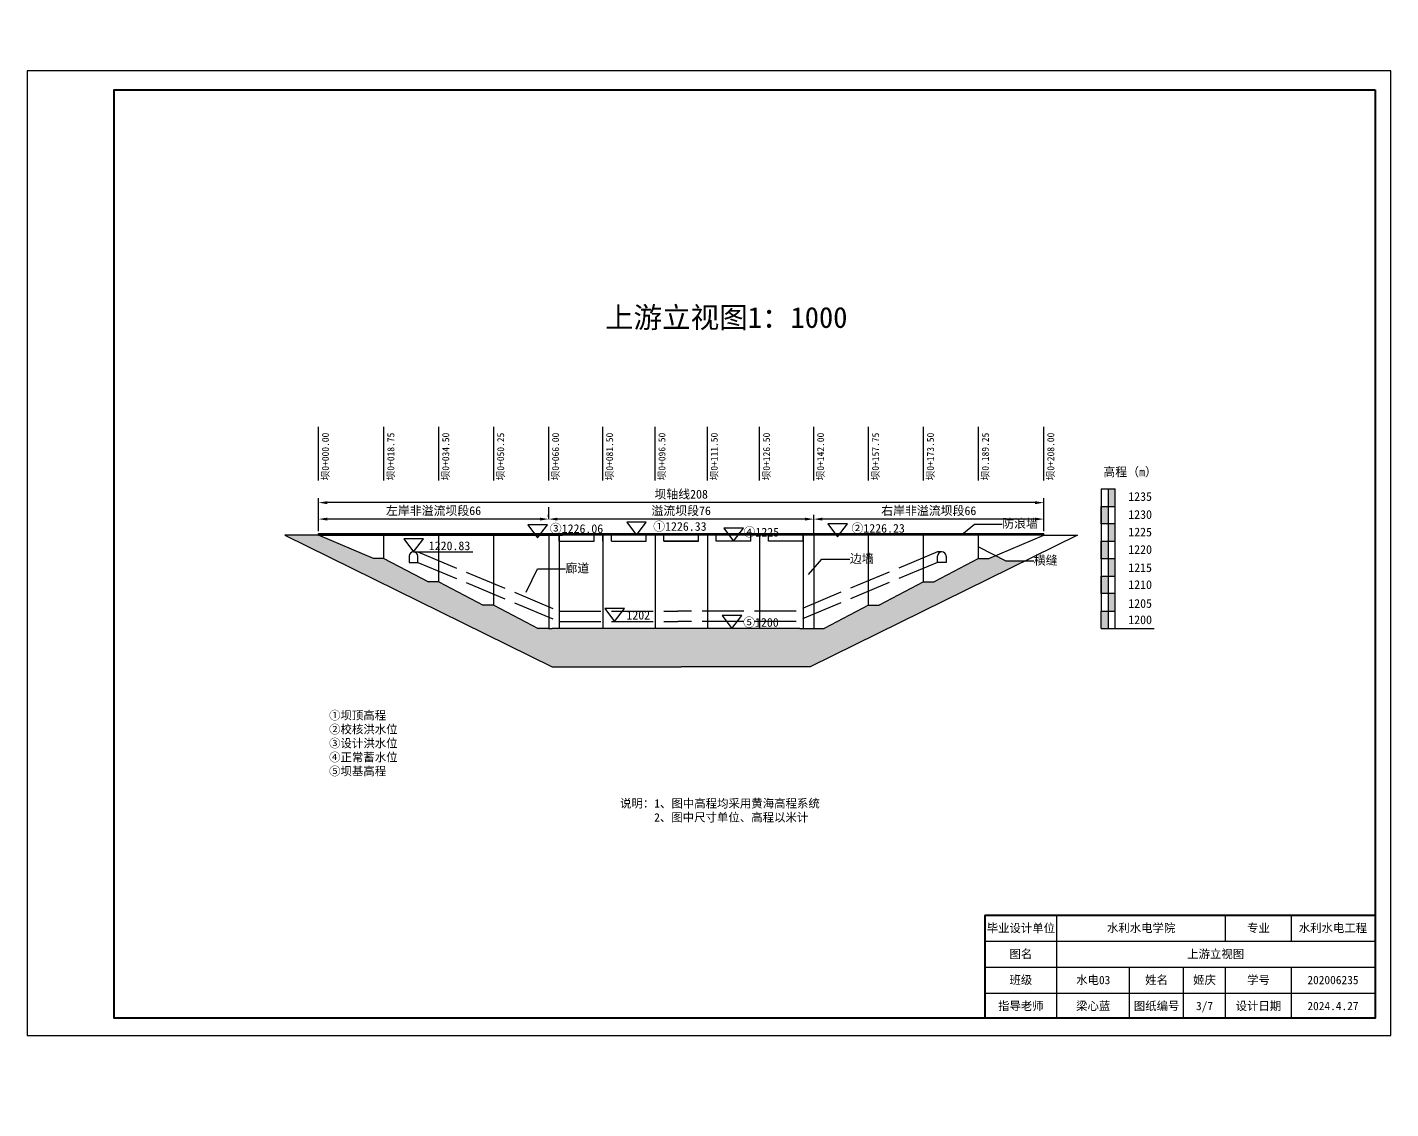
# Model space of a CAD drawing. Header units: millimetres. Extents: x 3930 to 5594, y 1586 to 11505.
# Drawn here: x 3930 to 4321, y 1896 to 2206 of the extents above; entities that cross this region are included whole.
import ezdxf
from ezdxf import colors
from ezdxf.entities.mleader import LeaderData, LeaderLine
from ezdxf.math import Vec2, Vec3

# ---------------------------------------------------------------- set-up
doc = ezdxf.new("R2010")
doc.units = ezdxf.units.MM
doc.linetypes.add('ACAD_ISO02W100', pattern=[15, 12, -3])
doc.styles.get("Standard").update_dxf_attribs({"font": 'simfang.ttf'})
doc.dimstyles.new('ISO-25', dxfattribs={"dimtxt": 2.5, "dimasz": 2.5, "dimexe": 1.25, "dimexo": 0.625, "dimtad": 1, "dimtxsty": 'Standard', "dimcen": 2.5, "dimadec": 0, "dimazin": 0, "dimtfac": 1, "dimtmove": 0, "dimatfit": 3, "dimfxl": 1, "dimarcsym": 0})
doc.dimstyles.get("Standard").update_dxf_attribs({"dimtxt": 0.18, "dimasz": 0.18, "dimexe": 0.18, "dimexo": 0.0625, "dimgap": 0.09, "dimtad": 0, "dimtih": 1, "dimtoh": 1, "dimdec": 4, "dimzin": 0, "dimdsep": 46, "dimtxsty": 'Standard', "dimcen": 0.09, "dimadec": 0, "dimazin": 0, "dimtfac": 1, "dimtdec": 4, "dimtofl": 0, "dimtmove": 0, "dimatfit": 3, "dimfxl": 1, "dimtolj": 1, "dimtzin": 0, "dimarcsym": 0})

# ---------------------------------------------------------------- blocks, each defined once
blk = doc.blocks.new('*D2')
at = {"color": 0, "lineweight": -2, "transparency": 16777216}
for p, q in [((4155.52, 2061.05), (4155.52, 2066.28)), ((4219.02, 2065.03), (4158.02, 2065.03)), ((4221.52, 2061.55), (4221.52, 2066.28))]:
    blk.add_line(p, q, dxfattribs=at)
at = {"color": 0, "transparency": 16777216}
for points in [[(4158.02, 2065.44), (4158.02, 2064.61), (4155.52, 2065.03)], [(4219.02, 2065.44), (4219.02, 2064.61), (4221.52, 2065.03)]]:
    blk.add_solid(points, dxfattribs=at)
at = {"layer": 'Defpoints', "color": 0, "transparency": 16777216}
for p in [(4155.52, 2065.03), (4221.52, 2060.93), (4155.52, 2060.43)]:
    blk.add_point(p, dxfattribs=at)
at = {"color": 0, "transparency": 16777216, "insert": (4188.52, 2067.29), "char_height": 2.5, "attachment_point": 5}
blk.add_mtext('{\\fSimSun|b0|i0|c134|p2;右岸非溢流坝段}66', dxfattribs=at)
blk = doc.blocks.new('*D3')
at = {"color": 0, "lineweight": -2, "transparency": 16777216}
for p, q in [((4079.52, 2065.65), (4079.52, 2066.28)), ((4153.02, 2065.03), (4082.02, 2065.03)), ((4155.52, 2061.05), (4155.52, 2066.28))]:
    blk.add_line(p, q, dxfattribs=at)
at = {"color": 0, "transparency": 16777216}
for points in [[(4082.02, 2065.44), (4082.02, 2064.61), (4079.52, 2065.03)], [(4153.02, 2065.44), (4153.02, 2064.61), (4155.52, 2065.03)]]:
    blk.add_solid(points, dxfattribs=at)
at = {"layer": 'Defpoints', "color": 0, "transparency": 16777216}
for p in [(4079.52, 2065.03), (4079.52, 2065.03), (4155.52, 2060.43)]:
    blk.add_point(p, dxfattribs=at)
at = {"color": 0, "transparency": 16777216, "insert": (4117.52, 2067.28), "char_height": 2.5, "attachment_point": 5}
blk.add_mtext('{\\fSimSun|b0|i0|c134|p2;溢流坝段}76', dxfattribs=at)
blk = doc.blocks.new('*D4')
at = {"color": 0, "lineweight": -2, "transparency": 16777216}
for p, q in [((4013.52, 2061.55), (4013.52, 2066.28)), ((4077.02, 2065.03), (4016.02, 2065.03)), ((4079.52, 2065.65), (4079.52, 2066.28))]:
    blk.add_line(p, q, dxfattribs=at)
at = {"color": 0, "transparency": 16777216}
for points in [[(4016.02, 2065.44), (4016.02, 2064.61), (4013.52, 2065.03)], [(4077.02, 2065.44), (4077.02, 2064.61), (4079.52, 2065.03)]]:
    blk.add_solid(points, dxfattribs=at)
at = {"layer": 'Defpoints', "color": 0, "transparency": 16777216}
for p in [(4013.52, 2065.03), (4079.52, 2065.03), (4013.52, 2060.93)]:
    blk.add_point(p, dxfattribs=at)
at = {"color": 0, "transparency": 16777216, "insert": (4046.52, 2067.29), "char_height": 2.5, "attachment_point": 5}
blk.add_mtext('{\\fSimSun|b0|i0|c134|p2;左岸非溢流坝段}66', dxfattribs=at)
blk = doc.blocks.new('*D1')
at = {"color": 0, "lineweight": -2, "transparency": 16777216}
for p, q in [((4013.52, 2062.25), (4013.52, 2070.99)), ((4219.02, 2069.74), (4016.02, 2069.74)), ((4221.52, 2061.55), (4221.52, 2070.99))]:
    blk.add_line(p, q, dxfattribs=at)
at = {"color": 0, "transparency": 16777216}
for points in [[(4016.02, 2070.16), (4016.02, 2069.32), (4013.52, 2069.74)], [(4219.02, 2070.16), (4219.02, 2069.32), (4221.52, 2069.74)]]:
    blk.add_solid(points, dxfattribs=at)
at = {"layer": 'Defpoints', "color": 0, "transparency": 16777216}
for p in [(4013.52, 2069.74), (4013.52, 2061.63), (4221.52, 2060.93)]:
    blk.add_point(p, dxfattribs=at)
at = {"color": 0, "transparency": 16777216, "insert": (4117.52, 2072.02), "char_height": 2.5, "attachment_point": 5}
blk.add_mtext('{\\fSimSun|b0|i0|c134|p2;坝轴线}208', dxfattribs=at)
blk = doc.blocks.new('_None')
blk = doc.blocks.new('*D10')
at = {"color": 0, "lineweight": -2, "transparency": 16777216}
for p, q in [((4148.16, 5131.82), (4148.16, 11421.99)), ((4218.16, 5131.82), (4218.16, 11421.99)), ((4150.84, 1796.33), (4168.02, 1796.33)), ((4215.49, 1796.33), (4198.31, 1796.33))]:
    blk.add_line(p, q, dxfattribs=at)
at = {"color": 0, "transparency": 16777216}
for points in [[(4150.84, 1796.77), (4150.84, 1795.88), (4148.16, 1796.33)], [(4215.49, 1796.77), (4215.49, 1795.88), (4218.16, 1796.33)]]:
    blk.add_solid(points, dxfattribs=at)
at = {"layer": 'Defpoints', "color": 0, "transparency": 16777216}
for p in [(4218.16, 1796.33), (4148.16, 1789.58), (4218.16, 1789.58)]:
    blk.add_point(p, dxfattribs=at)
at = {"color": 0, "transparency": 16777216, "insert": (4183.16, 1796.33), "char_height": 2.6738, "attachment_point": 5}
blk.add_mtext('\\A1;{\\fSimSun|b0|i0|c134|p2;左岸非溢流坝段}70', dxfattribs=at)
blk = doc.blocks.new('*D11')
at = {"color": 0, "lineweight": -2, "transparency": 16777216}
for p, q in [((4039.16, 5132.07), (4039.16, 11421.99)), ((4129.16, 5131.82), (4129.16, 11421.99)), ((4041.84, 1796.32), (4069.02, 1796.32)), ((4126.49, 1796.32), (4099.31, 1796.32))]:
    blk.add_line(p, q, dxfattribs=at)
at = {"color": 0, "transparency": 16777216}
for points in [[(4041.84, 1796.77), (4041.84, 1795.88), (4039.16, 1796.32)], [(4126.49, 1796.77), (4126.49, 1795.88), (4129.16, 1796.32)]]:
    blk.add_solid(points, dxfattribs=at)
at = {"layer": 'Defpoints', "color": 0, "transparency": 16777216}
for p in [(4129.16, 1796.32), (4039.16, 1789.83), (4129.16, 1789.58)]:
    blk.add_point(p, dxfattribs=at)
at = {"color": 0, "transparency": 16777216, "insert": (4084.16, 1796.32), "char_height": 2.6738, "attachment_point": 5}
blk.add_mtext('\\A1;{\\fSimSun|b0|i0|c134|p2;右岸非溢流坝段}90', dxfattribs=at)
blk = doc.blocks.new('*D12')
at = {"color": 0, "lineweight": -2, "transparency": 16777216}
for p, q in [((4129.16, 5131.82), (4129.16, 11421.99)), ((4148.16, 5131.82), (4148.16, 11421.99)), ((4126.49, 1796.32), (4123.82, 1796.32)), ((4150.84, 1796.32), (4153.51, 1796.32))]:
    blk.add_line(p, q, dxfattribs=at)
at = {"color": 0, "transparency": 16777216}
for points in [[(4126.49, 1796.77), (4126.49, 1795.88), (4129.16, 1796.32)], [(4150.84, 1796.77), (4150.84, 1795.88), (4148.16, 1796.32)]]:
    blk.add_solid(points, dxfattribs=at)
at = {"layer": 'Defpoints', "color": 0, "transparency": 16777216}
for p in [(4148.16, 1796.32), (4129.16, 1789.58), (4148.16, 1789.58)]:
    blk.add_point(p, dxfattribs=at)
at = {"color": 0, "transparency": 16777216, "insert": (4138.66, 1796.32), "char_height": 2.6738, "attachment_point": 5}
blk.add_mtext('\\A1;{\\fSimSun|b0|i0|c134|p2;溢流坝}19', dxfattribs=at)
blk = doc.blocks.new('*D17')
at = {"color": 0, "lineweight": -2, "transparency": 16777216}
for p, q in [((4055.37, 5043.19), (4055.37, 11333.36)), ((4125.37, 5043.19), (4125.37, 11333.36)), ((4058.05, 1707.7), (4075.23, 1707.7)), ((4122.7, 1707.7), (4105.52, 1707.7))]:
    blk.add_line(p, q, dxfattribs=at)
at = {"color": 0, "transparency": 16777216}
for points in [[(4058.05, 1708.14), (4058.05, 1707.25), (4055.37, 1707.7)], [(4122.7, 1708.14), (4122.7, 1707.25), (4125.37, 1707.7)]]:
    blk.add_solid(points, dxfattribs=at)
at = {"layer": 'Defpoints', "color": 0, "transparency": 16777216}
for p in [(4055.37, 1707.7), (4055.37, 1700.95), (4125.37, 1700.95)]:
    blk.add_point(p, dxfattribs=at)
at = {"color": 0, "transparency": 16777216, "insert": (4090.37, 1707.7), "char_height": 2.6738, "attachment_point": 5}
blk.add_mtext('\\A1;{\\fSimSun|b0|i0|c134|p2;左岸非溢流坝段}70', dxfattribs=at)
blk = doc.blocks.new('*D18')
at = {"color": 0, "lineweight": -2, "transparency": 16777216}
for p, q in [((4144.37, 5043.19), (4144.37, 11333.36)), ((4234.37, 5043.44), (4234.37, 11333.36)), ((4147.05, 1707.69), (4174.23, 1707.69)), ((4231.7, 1707.69), (4204.52, 1707.69))]:
    blk.add_line(p, q, dxfattribs=at)
at = {"color": 0, "transparency": 16777216}
for points in [[(4147.05, 1708.14), (4147.05, 1707.25), (4144.37, 1707.69)], [(4231.7, 1708.14), (4231.7, 1707.25), (4234.37, 1707.69)]]:
    blk.add_solid(points, dxfattribs=at)
at = {"layer": 'Defpoints', "color": 0, "transparency": 16777216}
for p in [(4144.37, 1707.69), (4144.37, 1700.95), (4234.37, 1701.2)]:
    blk.add_point(p, dxfattribs=at)
at = {"color": 0, "transparency": 16777216, "insert": (4189.37, 1707.69), "char_height": 2.6738, "attachment_point": 5}
blk.add_mtext('\\A1;{\\fSimSun|b0|i0|c134|p2;右岸非溢流坝段}90', dxfattribs=at)
blk = doc.blocks.new('*D19')
at = {"color": 0, "lineweight": -2, "transparency": 16777216}
for p, q in [((4125.37, 5043.19), (4125.37, 11333.36)), ((4144.37, 5043.19), (4144.37, 11333.36)), ((4122.7, 1707.69), (4120.03, 1707.69)), ((4147.05, 1707.69), (4149.72, 1707.69))]:
    blk.add_line(p, q, dxfattribs=at)
at = {"color": 0, "transparency": 16777216}
for points in [[(4122.7, 1708.14), (4122.7, 1707.25), (4125.37, 1707.69)], [(4147.05, 1708.14), (4147.05, 1707.25), (4144.37, 1707.69)]]:
    blk.add_solid(points, dxfattribs=at)
at = {"layer": 'Defpoints', "color": 0, "transparency": 16777216}
for p in [(4125.37, 1707.69), (4125.37, 1700.95), (4144.37, 1700.95)]:
    blk.add_point(p, dxfattribs=at)
at = {"color": 0, "transparency": 16777216, "insert": (4134.87, 1707.69), "char_height": 2.6738, "attachment_point": 5}
blk.add_mtext('\\A1;{\\fSimSun|b0|i0|c134|p2;溢流坝}19', dxfattribs=at)

msp = doc.modelspace()

# ---------------------------------------------------------------- hatches: boundary and pattern name
h = msp.add_hatch(color=250)
h.dxf.hatch_style = 1
h.paths.add_polyline_path([(4241.96182, 2068.66741), (4239.96182, 2068.66741), (4239.96182, 2073.66741), (4241.96182, 2073.66741)])
h.paths.add_polyline_path([(4237.96182, 2068.66741), (4239.96182, 2068.66741), (4239.96182, 2063.66741), (4237.96182, 2063.66741)])
h.paths.add_polyline_path([(4239.96182, 2063.66741), (4241.96182, 2063.66741), (4241.96182, 2058.66741), (4239.96182, 2058.66741)])
h.paths.add_polyline_path([(4237.96182, 2058.66741), (4239.96182, 2058.66741), (4239.96182, 2053.66741), (4237.96182, 2053.66741)])
h.paths.add_polyline_path([(4239.96182, 2053.66741), (4241.96182, 2053.66741), (4241.96182, 2048.66741), (4239.96182, 2048.66741)])
h.paths.add_polyline_path([(4237.96182, 2048.66741), (4239.96182, 2048.66741), (4239.96182, 2043.66741), (4237.96182, 2043.66741)])
h.paths.add_polyline_path([(4239.96182, 2043.66741), (4241.96182, 2043.66741), (4241.96182, 2038.66741), (4239.96182, 2038.66741)])
h.paths.add_polyline_path([(4239.96182, 2033.66741), (4237.96182, 2033.66741), (4237.96182, 2038.66741), (4239.96182, 2038.66741)])
h = msp.add_hatch()
h.set_pattern_fill('AR-SAND', color=256, scale=0.1)
h.paths.add_polyline_path([(4216.13106, 2053.02261), (4210.6261, 2053.02261), (4207.67867, 2054.54708), (4205.77221, 2053.73741), (4202.77221, 2053.73741), (4190.02221, 2047.04741), (4187.02221, 2047.04741), (4174.27221, 2040.35741), (4171.27221, 2040.35741), (4158.52221, 2033.66741), (4155.52221, 2033.66741), (4151.52197, 2033.66741), (4083.52197, 2033.66741), (4080.52221, 2033.66741), (4079.52197, 2033.66741), (4076.52197, 2033.66741), (4063.77197, 2040.35741), (4060.77197, 2040.35741), (4048.02197, 2047.04741), (4045.02197, 2047.04741), (4032.27197, 2053.73741), (4029.27197, 2053.73741), (4013.52197, 2060.42641), (4003.88012, 2060.42641), (4080.52197, 2022.68005), (4117.52197, 2022.68005), (4154.52221, 2022.68005)])
h.paths.add_polyline_path([(4134.32745, 2032.59269), (4146.3037, 2032.59269), (4146.3037, 2037.41811), (4134.32745, 2037.41811)], flags=24)

# ---------------------------------------------------------------- linework, layer by layer
for p, q in [((4320.99496, 2193.52585, 12241474.1592), (3930.00436, 2193.52585, 12241474.1592)), ((3930.00436, 2193.52585, 12241474.1592), (3930.00436, 1917.03964, 12241474.1592)), ((4320.99496, 1917.03964, 12241474.1592), (4320.99496, 2193.52585, 12241474.1592)), ((4013.52221, 2076.10608, -404813), (4013.52221, 2091.42959, -404813)), ((4032.27236, 2076.10608, -2735927.36241), (4032.27236, 2091.42959, -2735927.36241)), ((4048.02236, 2076.10608), (4048.02236, 2091.42959)), ((4063.77236, 2076.10608), (4063.77236, 2091.42959)), ((4079.52236, 2076.10608, -404810.5), (4079.52236, 2091.42959, -404810.5)), ((4095.02236, 2076.10608), (4095.02236, 2091.42959)), ((4110.02236, 2076.10608, -404813), (4110.02236, 2091.42959, -404813)), ((4125.02236, 2076.10608, -404813), (4125.02236, 2091.42959, -404813)), ((4140.02236, 2076.10608), (4140.02236, 2091.42959)), ((4155.52236, 2076.10608, -404810.5), (4155.52236, 2091.42959, -404810.5)), ((4171.27236, 2076.10608), (4171.27236, 2091.42959)), ((4187.02236, 2076.10608), (4187.02236, 2091.42959)), ((4202.77236, 2076.10608), (4202.77236, 2091.42959)), ((4221.52221, 2076.10608), (4221.52221, 2091.42959)), ((4237.96182, 2073.66741), (4237.96182, 2038.66741)), ((4237.96182, 2073.66741), (4241.96182, 2073.66741)), ((4239.96182, 2073.66741), (4239.96182, 2033.66741)), ((4241.96182, 2068.66741), (4241.96182, 2073.66741)), ((4079.52197, 2065.02578), (4079.52197, 2068.47084)), ((4237.96182, 2063.66741), (4237.96182, 2068.66741)), ((4237.96182, 2068.66741), (4241.96182, 2068.66741)), ((4241.96182, 2033.66741), (4241.96182, 2068.66741)), ((4079.52197, 2065.02578), (4079.52197, 2065.02578)), ((4013.52197, 2061.62641), (4013.52197, 2061.62641)), ((4013.52197, 2060.92641), (4013.52197, 2060.42641)), ((4013.52197, 2060.42641), (4013.52197, 2060.92641)), ((4013.52197, 2060.92641), (4221.52197, 2060.92641)), ((4079.1718, 2063.42328), (4073.55223, 2063.42328)), ((4073.55223, 2063.42328), (4076.34317, 2059.67341)), ((4076.34317, 2059.67341), (4079.1718, 2063.42328)), ((4107.52172, 2064.17628), (4101.90215, 2064.17628)), ((4101.90215, 2064.17628), (4104.69308, 2060.42641)), ((4104.69308, 2060.42641), (4107.52172, 2064.17628)), ((4135.38647, 2062.41728), (4129.7669, 2062.41728)), ((4129.7669, 2062.41728), (4132.55784, 2058.66741)), ((4132.55784, 2058.66741), (4135.38647, 2062.41728)), ((4165.20565, 2063.64728), (4159.58608, 2063.64728)), ((4159.58608, 2063.64728), (4162.37702, 2059.89741)), ((4162.37702, 2059.89741), (4165.20565, 2063.64728)), ((4221.52197, 2060.42641), (4221.52197, 2060.92641)), ((4241.96182, 2063.66741), (4237.96182, 2063.66741)), ((4241.96182, 2058.66741), (4241.96182, 2063.66741)), ((4013.52197, 2060.42641), (4003.88012, 2060.42641)), ((4003.88012, 2060.42641), (4080.52197, 2022.68005)), ((4221.52197, 2060.42641), (4013.52197, 2060.42641)), ((4013.52197, 2060.42641), (4083.52197, 2060.42641)), ((4029.27197, 2053.73741), (4013.52197, 2060.42641)), ((4032.27197, 2053.73741), (4032.27197, 2060.42641)), ((4043.60085, 2059.37628), (4037.98127, 2059.37628)), ((4037.98127, 2059.37628), (4040.77221, 2055.62641)), ((4040.77221, 2055.62641), (4043.60085, 2059.37628)), ((4048.02197, 2047.04741), (4048.02197, 2060.42641)), ((4063.77197, 2040.35741), (4063.77197, 2060.42641)), ((4079.52197, 2060.42641), (4079.52197, 2033.66741)), ((4079.52197, 2060.42641), (4082.52197, 2060.42641)), ((4082.52197, 2058.66741), (4082.52197, 2060.42641)), ((4082.52197, 2060.42641), (4082.52197, 2033.66741)), ((4082.52197, 2058.66741), (4092.52197, 2058.66741)), ((4092.52197, 2058.66741), (4092.52197, 2060.42641)), ((4095.02197, 2058.66741), (4095.02197, 2060.42641)), ((4095.02197, 2060.42641), (4095.02197, 2033.66741)), ((4097.52197, 2058.66741), (4097.52197, 2060.42641)), ((4097.52197, 2058.66741), (4107.52197, 2058.66741)), ((4107.52197, 2058.66741), (4107.52197, 2060.42641)), ((4110.02197, 2060.42641), (4110.02197, 2033.66741)), ((4112.52209, 2058.66741), (4112.52209, 2060.42641)), ((4112.52209, 2058.66741), (4112.52209, 2060.42641)), ((4112.52209, 2058.66741), (4122.52209, 2058.66741)), ((4122.52209, 2058.66741), (4112.52209, 2058.66741)), ((4122.52209, 2058.66741), (4122.52209, 2060.42641)), ((4122.52209, 2058.66741), (4122.52209, 2060.42641)), ((4125.02219, 2060.4265), (4125.02253, 2033.6675)), ((4127.52221, 2058.66741), (4127.52221, 2060.42641)), ((4137.52221, 2058.66741), (4127.52221, 2058.66741)), ((4137.52221, 2058.66741), (4137.52221, 2060.42641)), ((4140.02219, 2060.42669), (4140.02253, 2033.66769)), ((4142.52221, 2058.66741), (4142.52221, 2060.42641)), ((4152.52221, 2058.66741), (4142.52221, 2058.66741)), ((4221.52197, 2060.42641), (4151.52197, 2060.42641)), ((4152.52219, 2060.42685), (4152.52253, 2033.66785)), ((4152.52221, 2058.66741), (4152.52221, 2060.42641)), ((4152.52221, 2060.42641), (4152.52221, 2033.66741)), ((4231.16406, 2060.42641), (4154.52221, 2022.68005)), ((4155.52219, 2060.42689), (4155.52253, 2033.66789)), ((4171.2717, 2040.35962), (4171.27087, 2060.42862)), ((4187.02142, 2047.05027), (4187.02087, 2060.42927)), ((4202.77115, 2053.74091), (4202.77087, 2060.42991)), ((4205.77221, 2053.73741), (4221.52221, 2060.42641)), ((4221.52221, 2060.42641), (4231.16406, 2060.42641)), ((4237.96182, 2053.66741), (4237.96182, 2058.66741)), ((4237.96182, 2058.66741), (4241.96182, 2058.66741)), ((4032.27197, 2053.73741), (4029.27197, 2053.73741)), ((4032.27197, 2053.73741), (4045.02197, 2047.04741)), ((4039.52221, 2054.37641), (4039.52221, 2052.62641)), ((4040.77221, 2055.62641), (4057.78783, 2055.62641)), ((4042.02221, 2052.62641), (4042.02221, 2054.37641)), ((4202.77221, 2053.73741), (4190.02221, 2047.04741)), ((4192.27174, 2055.62641), (4191.02174, 2055.62641)), ((4191.02174, 2052.62641), (4191.02174, 2054.37641)), ((4193.52174, 2054.37641), (4193.52174, 2052.62641)), ((4202.77221, 2053.73741), (4205.77221, 2053.73741)), ((4241.96182, 2053.66741), (4237.96182, 2053.66741)), ((4241.96182, 2048.66741), (4241.96182, 2053.66741)), ((4039.52221, 2052.62641), (4042.02221, 2052.62641)), ((4193.52174, 2052.62641), (4191.02174, 2052.62641)), ((4048.02197, 2047.04741), (4045.02197, 2047.04741)), ((4048.02197, 2047.04741), (4060.77197, 2040.35741)), ((4187.02221, 2047.04741), (4174.27221, 2040.35741)), ((4187.02221, 2047.04741), (4190.02221, 2047.04741)), ((4237.96182, 2043.66741), (4237.96182, 2048.66741)), ((4237.96182, 2048.66741), (4241.96182, 2048.66741)), ((4241.96182, 2043.66741), (4237.96182, 2043.66741)), ((4241.96182, 2038.66741), (4241.96182, 2043.66741)), ((4063.77197, 2040.35741), (4060.77197, 2040.35741)), ((4063.77197, 2040.35741), (4076.52197, 2033.66741)), ((4101.22675, 2039.41728), (4095.60718, 2039.41728)), ((4095.60718, 2039.41728), (4098.39812, 2035.66741)), ((4098.39812, 2035.66741), (4101.22675, 2039.41728)), ((4134.9164, 2037.41728), (4129.29683, 2037.41728)), ((4129.29683, 2037.41728), (4132.08777, 2033.66741)), ((4132.08777, 2033.66741), (4134.9164, 2037.41728)), ((4171.27221, 2040.35741), (4158.52221, 2033.66741)), ((4171.27221, 2040.35741), (4174.27221, 2040.35741)), ((4237.96182, 2033.66741), (4237.96182, 2038.66741)), ((4237.96182, 2038.66741), (4241.96182, 2038.66741)), ((4079.52197, 2033.66741), (4076.52197, 2033.66741)), ((4079.52197, 2033.66741), (4080.52221, 2033.66741)), ((4083.52221, 2033.66741), (4080.52221, 2033.66741)), ((4151.52197, 2033.66741), (4083.52197, 2033.66741)), ((4151.52197, 2033.66741), (4155.52253, 2033.66741)), ((4155.52221, 2033.66741), (4158.52221, 2033.66741)), ((4237.96182, 2033.66741), (4253.13372, 2033.66741)), ((4080.52197, 2022.68005), (4117.52197, 2022.68005)), ((4154.52197, 2022.68005), (4117.52197, 2022.68005)), ((4225.24216, 1921.97856, 12241474.1592), (4225.24216, 1951.48405, 12241474.1592)), ((4273.61861, 1944.03661, 12241474.1592), (4273.61861, 1951.48405, 12241474.1592)), ((4292.52313, 1944.03661, 12241474.1592), (4292.52313, 1951.48405, 12241474.1592)), ((4204.62871, 1944.03661, 12241474.1592), (4316.34031, 1944.03661, 12241474.1592)), ((4204.62871, 1936.58917, 12241474.1592), (4316.34031, 1936.58917, 12241474.1592)), ((4246.12159, 1921.97856, 12241474.1592), (4246.12159, 1936.58917, 12241474.1592)), ((4261.58833, 1921.97856, 12241474.1592), (4261.58833, 1936.58917, 12241474.1592)), ((4273.61861, 1921.97856, 12241474.1592), (4273.61861, 1936.58917, 12241474.1592)), ((4292.52313, 1921.97856, 12194661.69533), (4292.52313, 1936.58917, 12241474.1592)), ((4204.62871, 1929.14173, 12241474.1592), (4316.34031, 1929.14173, 12241474.1592)), ((3930.00436, 1917.03964, 12241474.1592), (4306.28344, 1917.03964, 12241474.1592)), ((4306.28344, 1917.03964, 12241474.1592), (4320.99496, 1917.03964, 12241474.1592))]:
    msp.add_line(p, q)
at = {"linetype": 'ACAD_ISO02W100'}
for p, q in [((4040.77221, 2055.62641), (4042.02221, 2055.62641)), ((4042.02221, 2055.62641), (4082.52197, 2038.66741)), ((4191.02174, 2055.62641), (4150.52197, 2038.66741)), ((4042.02221, 2052.62641), (4082.52197, 2035.66741)), ((4191.02174, 2052.62641), (4150.52197, 2035.66741)), ((4082.52197, 2038.66741), (4116.52197, 2038.66741)), ((4150.52197, 2038.66741), (4116.52197, 2038.66741)), ((4082.52197, 2035.66741), (4116.52197, 2035.66741)), ((4150.52197, 2035.66741), (4116.52197, 2035.66741))]:
    msp.add_line(p, q, dxfattribs=at)
at = {"lineweight": 40}
for q in [(4316.34031, 1951.48405, 12241474.1592), (4204.62871, 1921.97856, 12194661.69533)]:
    msp.add_line((4204.62871, 1951.48405, 12241474.1592), q, dxfattribs=at)
at = {"lineweight": 40, "elevation": 12194661.69533}
msp.add_lwpolyline([(4316.4902, 2188.08676), (4316.4902, 1921.97856), (3954.87975, 1921.97856), (3954.87975, 2188.08676)], close=True, dxfattribs=at)
for centre in [(4040.77221, 2054.37641), (4192.27174, 2054.37641)]:
    msp.add_arc(centre, 1.25, 0, 180)

# ---------------------------------------------------------------- texts
for s, width, gutter_width, insert, char_height, attachment_point in [('{\\fSimSun|b0|i0|c134|p2;上游立视图}1{\\fSimSun|b0|i0|c134|p2;：1000}', 129.0802643, 12.5, (4095.69078, 2125.83419), 6, 1), ('{\\fSimSun|b0|i0|c134|p2;高程（m）}', 19.8675414, 12.5, (4253.93317, 2079.79352), 2.5, 3), ('1235', 4.1681494, 12.5, (4252.53185, 2072.74632), 2.5, 3), ('{\\fSimSun|b0|i0|c134|p2;①1226.33}', 20.0958456, 12.5, (4124.80568, 2064.17628), 2.5, 3), ('1230', 4.1681494, 12.5, (4252.53185, 2067.5878), 2.5, 3), ('{\\fSimSun|b0|i0|c134|p2;③1226.06}', 20.0958456, 12.5, (4095.16367, 2063.53931), 2.5, 3), ('{\\fSimSun|b0|i0|c134|p2;④1225}', 20.0958456, 12.5, (4145.60471, 2062.53969), 2.5, 3), ('{\\fSimSun|b0|i0|c134|p2;②1226.23}', 20.0958456, 12.5, (4181.65721, 2063.6261), 2.5, 3), ('1225', 4.1681494, 12.5, (4252.53185, 2062.57591), 2.5, 3), ('{\\fSimSun|b0|i0|c134|p2;1220.83}', 20.0958456, 12.5, (4057.04666, 2058.62641), 2.5, 3), ('1220', 4.1681494, 12.5, (4252.53185, 2057.56401), 2.5, 3), ('1215', 4.1681494, 12.5, (4252.53185, 2052.34697), 2.5, 3), ('1210', 4.1681494, 12.5, (4252.53185, 2047.49556), 2.5, 3), ('1205', 4.1681494, 12.5, (4252.53185, 2042.09286), 2.5, 3), ('{\\fSimSun|b0|i0|c134|p2;1202}', 20.0958456, 12.5, (4108.61857, 2038.74819), 2.5, 3), ('1200', 4.1681494, 12.5, (4252.53185, 2037.42523), 2.5, 3), ('{\\fSimSun|b0|i0|c134|p2;⑤1200}', 20.0958456, 12.5, (4145.49714, 2036.66741), 2.5, 3), ('{\\fSimSun|b0|i0|c134|p2;①坝顶高程}\\P{\\fSimSun|b0|i0|c134|p2;②校核洪水位}\\P{\\fSimSun|b0|i0|c134|p2;③设计洪水位}\\P{\\fSimSun|b0|i0|c134|p2;④正常蓄水位}\\P{\\fSimSun|b0|i0|c134|p2;⑤坝基高程}', 43.0061961, 12.5, (4016.55955, 2009.96712), 2.4, 1), ('{\\fSimSun|b0|i0|c134|p2;说明：1、图中高程均采用黄海高程系统\\P      2、图中尺寸单位、高程以米计}', 67.2377818, 1, (4099.99113, 1984.73146), 2.4, 1), ('{\\fSimSun|b0|i0|c134|p2;毕业设计单位}', 25.5051586, 12.5, (4214.93544, 1949.00166, 12241474.1592), 2.39382, 2), ('{\\fSimSun|b0|i0|c134|p2;水利水电学院}', 36.376, 12.5, (4249.43038, 1949.01044, 12241474.1592), 2.39382, 2), ('{\\fSimSun|b0|i0|c134|p2;专业}', 14.215, 12.5, (4283.07087, 1949.01044, 12241474.1592), 2.39382, 2), ('{\\fSimSun|b0|i0|c134|p2;水利水电工程}', 26.764435, 12.5, (4304.43172, 1949.01044, 12241474.1592), 2.39382, 2), ('{\\fSimSun|b0|i0|c134|p2;图名}', 15.5, 12.5, (4214.93544, 1941.563, 12241474.1592), 2.39382, 2), ('{\\fSimSun|b0|i0|c134|p2;上游立视图}', 68.5, 12.5, (4270.79124, 1941.563, 12241474.1592), 2.39382, 2), ('{\\fSimSun|b0|i0|c134|p2;班级}', 15.5, 12.5, (4214.93544, 1934.11556, 12241474.1592), 2.39382, 2), ('{\\fSimSun|b0|i0|c134|p2;水电}03', 15.7, 12.5, (4235.68188, 1934.11556, 12241474.1592), 2.39382, 2), ('{\\fSimSun|b0|i0|c134|p2;姓名}', 11.63, 12.5, (4253.85496, 1934.11556, 12241474.1592), 2.39382, 2), ('{\\fSimSun|b0|i0|c134|p2;姬庆}', 9.046, 12.5, (4267.60347, 1934.11556, 12241474.1592), 2.39382, 2), ('{\\fSimSun|b0|i0|c134|p2;学号}', 14.215, 12.5, (4283.07087, 1934.11556, 12241474.1592), 2.39382, 2), ('202006235', 17.909, 12.5, (4304.43172, 1934.11556, 12241474.1592), 2.39382, 2), ('{\\fSimSun|b0|i0|c134|p2;指导老师}', 15.5, 12.5, (4214.93544, 1926.66812, 12241474.1592), 2.39382, 2), ('{\\fSimSun|b0|i0|c134|p2;梁心蓝}', 15.7, 12.5, (4235.68188, 1926.66812, 12241474.1592), 2.39382, 2), ('{\\fSimSun|b0|i0|c134|p2;图纸编号}', 20.59834, 12.5, (4253.85496, 1926.66812, 12241474.1592), 2.39382, 2), ('3/7', 9.046, 12.5, (4267.60347, 1926.66812, 12241474.1592), 2.39382, 2), ('{\\fSimSun|b0|i0|c134|p2;设计日期}', 21.12166, 12.5, (4283.07087, 1926.66812, 12241474.1592), 2.39382, 2), ('2024.4.27', 17.909, 12.5, (4304.43172, 1926.66812, 12241474.1592), 2.39382, 2)]:
    msp.add_mtext_dynamic_manual_height_columns(s, width=width, gutter_width=gutter_width, heights=[0], dxfattribs=dict(insert=insert, char_height=char_height, attachment_point=attachment_point))
at = {"char_height": 2, "attachment_point": 4, "rotation": 90}
for s, insert in [('{\\fSimSun|b0|i0|c134|p2;坝}0+000.00', (4015.60497, 2076.10608, -809626)), ('{\\fSimSun|b0|i0|c134|p2;坝}0+018.75', (4034.35511, 2076.10608, -3140740.36241)), ('{\\fSimSun|b0|i0|c134|p2;坝}0+034.50', (4050.10511, 2076.10608, -404813)), ('{\\fSimSun|b0|i0|c134|p2;坝}0+050.25', (4065.85511, 2076.10608, -404813)), ('{\\fSimSun|b0|i0|c134|p2;坝}0+066.00', (4081.60511, 2076.10608, -809623.5)), ('{\\fSimSun|b0|i0|c134|p2;坝}0+081.50', (4097.10511, 2076.10608, -404813)), ('{\\fSimSun|b0|i0|c134|p2;坝}0+096.50', (4112.10511, 2076.10608, -809626)), ('{\\fSimSun|b0|i0|c134|p2;坝}0+111.50', (4127.10511, 2076.10608, -809626)), ('{\\fSimSun|b0|i0|c134|p2;坝}0+126.50', (4142.10511, 2076.10608, -404813)), ('{\\fSimSun|b0|i0|c134|p2;坝}0+142.00', (4157.60511, 2076.10608, -809623.5)), ('{\\fSimSun|b0|i0|c134|p2;坝}0+157.75', (4173.35511, 2076.10608, -404813)), ('{\\fSimSun|b0|i0|c134|p2;坝}0+173.50', (4189.10511, 2076.10608, -404813)), ('{\\fSimSun|b0|i0|c134|p2;坝}0.189.25', (4204.85511, 2076.10608, -404813)), ('{\\fSimSun|b0|i0|c134|p2;坝}0+208.00', (4223.60497, 2076.10608, -404813))]:
    msp.add_mtext_dynamic_manual_height_columns(s, width=31.243186, gutter_width=1, heights=[14.75216], dxfattribs=dict(at, insert=insert))

# ---------------------------------------------------------------- dimensions: what is measured, and where the dimension line sits
for base, p1, p2, text, picture, middle in [((4129.16273, 1796.32402), (4039.16263, 1789.82581), (4129.16273, 1789.57751), '{\\fSimSun|b0|i0|c134|p2;右岸非溢流坝段}90', '*D11', (4084.16268, 1796.32402)), ((4148.16273, 1796.32402), (4129.16273, 1789.57751), (4148.16273, 1789.57751), '{\\fSimSun|b0|i0|c134|p2;溢流坝}19', '*D12', (4138.66273, 1796.32402)), ((4218.16272, 1796.32776), (4148.16273, 1789.57751), (4218.16272, 1789.57751), '{\\fSimSun|b0|i0|c134|p2;左岸非溢流坝段}70', '*D10', (4183.16272, 1796.32776))]:
    dim = msp.add_linear_dim(base=base, p1=p1, p2=p2, text=text, dimstyle='Standard', override={"dimscale": 53475.905951, "dimtxt": 5e-05, "dimasz": 5e-05, "dimgap": 0})
    dim.commit()
    dim.dimension.update_dxf_attribs({"geometry": picture, "text_midpoint": middle})
for base, p1, p2, text, picture, middle in [((4055.37295, 1707.69872), (4125.37294, 1700.94847), (4055.37295, 1700.94847), '{\\fSimSun|b0|i0|c134|p2;左岸非溢流坝段}70', '*D17', (4090.37294, 1707.69872)), ((4125.37294, 1707.69498), (4144.37294, 1700.94847), (4125.37294, 1700.94847), '{\\fSimSun|b0|i0|c134|p2;溢流坝}19', '*D19', (4134.87294, 1707.69498)), ((4144.37294, 1707.69498), (4234.37303, 1701.19677), (4144.37294, 1700.94847), '{\\fSimSun|b0|i0|c134|p2;右岸非溢流坝段}90', '*D18', (4189.37299, 1707.69498))]:
    dim = msp.add_linear_dim(base=base, p1=p1, p2=p2, angle=180, text=text, dimstyle='Standard', override={"dimscale": 53475.905951, "dimtxt": 5e-05, "dimasz": 5e-05, "dimgap": 0})
    dim.commit()
    dim.dimension.update_dxf_attribs({"geometry": picture, "text_midpoint": middle})
for base, p1, p2, text, picture, middle in [((4013.52197, 2069.73851), (4221.52197, 2060.92641), (4013.52197, 2061.62641), '{\\fSimSun|b0|i0|c134|p2;坝轴线}208', '*D1', (4117.52197, 2072.01854)), ((4013.52197, 2065.02578), (4079.52197, 2065.02578), (4013.52197, 2060.92641), '{\\fSimSun|b0|i0|c134|p2;左岸非溢流坝段}66', '*D4', (4046.52197, 2067.29184)), ((4079.52197, 2065.02578), (4155.52219, 2060.42641), (4079.52197, 2065.02578), '{\\fSimSun|b0|i0|c134|p2;溢流坝段}76', '*D3', (4117.52208, 2067.28486)), ((4155.52219, 2065.02578), (4221.52197, 2060.92641), (4155.52219, 2060.42641), '{\\fSimSun|b0|i0|c134|p2;右岸非溢流坝段}66', '*D2', (4188.52208, 2067.29184))]:
    dim = msp.add_linear_dim(base=base, p1=p1, p2=p2, angle=180, text=text, dimstyle='ISO-25')
    dim.commit()
    dim.dimension.update_dxf_attribs({"geometry": picture, "text_midpoint": middle})

# ---------------------------------------------------------------- leaders
ml = msp.add_multileader_mtext('Standard')
ml.set_content('{\\fSimSun|b0|i0|c134|p2;防浪墙}', color=256)
ml.set_leader_properties()
ml.set_arrow_properties(name='NONE')
ml.build(insert=Vec2(0, 0))
ml.multileader.update_dxf_attribs({"arrow_head_size": 2.5})
ctx = ml.context
ctx.base_point, ctx.char_height, ctx.arrow_head_size, ctx.landing_gap_size, ctx.plane_origin = Vec3(4209.59105, 2063.6012), 2.5, 2.5, 0, Vec3(4198.52197, 2061.02641)
notes = []
notes.append((ctx, [(0, (1, 1, 0), (4201.59105, 2063.6012), (1, 0), 8, [(0, [(4198.52197, 2061.02641)], 0, [])])]))
ctx.mtext.insert, ctx.mtext.flow_direction = Vec3(4209.59105, 2065.02578), 5
ml = msp.add_multileader_mtext('Standard')
ml.set_content('{\\fSimSun|b0|i0|c134|p2;横缝}', color=256)
ml.set_leader_properties()
ml.set_arrow_properties(name='NONE')
ml.build(insert=Vec2(0, 0))
ml.multileader.update_dxf_attribs({"arrow_head_size": 2.5})
ctx = ml.context
ctx.base_point, ctx.char_height, ctx.arrow_head_size, ctx.landing_gap_size, ctx.plane_origin = Vec3(4218.6261, 2053.02261), 2.5, 2.5, 0, Vec3(4202.52197, 2057.08191)
notes.append((ctx, [(0, (1, 1, 0), (4210.6261, 2053.02261), (1, 0), 8, [(0, [(4202.77101, 2057.08541)], 0, [])])]))
ctx.mtext.insert, ctx.mtext.flow_direction = Vec3(4218.6261, 2054.45417), 5
ml = msp.add_multileader_mtext('Standard')
ml.set_content('{\\fSimSun|b0|i0|c134|p2;边墙}', color=256)
ml.set_leader_properties()
ml.set_arrow_properties(name='NONE')
ml.build(insert=Vec2(0, 0))
ml.multileader.update_dxf_attribs({"arrow_head_size": 2.5})
ctx = ml.context
ctx.base_point, ctx.char_height, ctx.arrow_head_size, ctx.landing_gap_size, ctx.plane_origin = Vec3(4165.89718, 2053.57545), 2.5, 2.5, 0, Vec3(4150.09478, 2049.1484)
notes.append((ctx, [(0, (1, 1, 0), (4157.89718, 2053.57545), (1, 0), 8, [(0, [(4154.01976, 2049.1484)], 0, [])])]))
ctx.mtext.insert, ctx.mtext.flow_direction = Vec3(4165.89718, 2054.95813), 5
ml = msp.add_multileader_mtext('Standard')
ml.set_content('{\\fSimSun|b0|i0|c134|p2;廊道}', color=256)
ml.set_leader_properties()
ml.set_arrow_properties(name='NONE')
ml.build(insert=Vec2(0, 0))
ml.multileader.update_dxf_attribs({"arrow_head_size": 2.5})
ctx = ml.context
ctx.base_point, ctx.char_height, ctx.arrow_head_size, ctx.landing_gap_size, ctx.plane_origin = Vec3(4084.3556, 2050.78874), 2.5, 2.5, 0, Vec3(4073.11442, 2044.12119)
notes.append((ctx, [(0, (1, 1, 0), (4076.3556, 2050.78874), (1, 0), 8, [(0, [(4073.11442, 2044.12119)], 0, [])])]))
ctx.mtext.insert, ctx.mtext.flow_direction = Vec3(4084.3556, 2052.20634), 5
for ctx, leaders in notes:
    for number, flags, end, landing, length, lines in leaders:
        leader = LeaderData()
        leader.index, (leader.has_last_leader_line, leader.has_dogleg_vector, leader.attachment_direction) = number, flags
        leader.last_leader_point, leader.dogleg_vector, leader.dogleg_length = Vec3(end), Vec3(landing), length
        for number, points, colour, breaks in lines:
            line = LeaderLine()
            line.index, line.vertices, line.color, line.breaks = number, Vec3.list(points), colors.encode_raw_color(colour), breaks
            leader.lines.append(line)
        ctx.leaders.append(leader)

doc.saveas('drawing.dxf')
